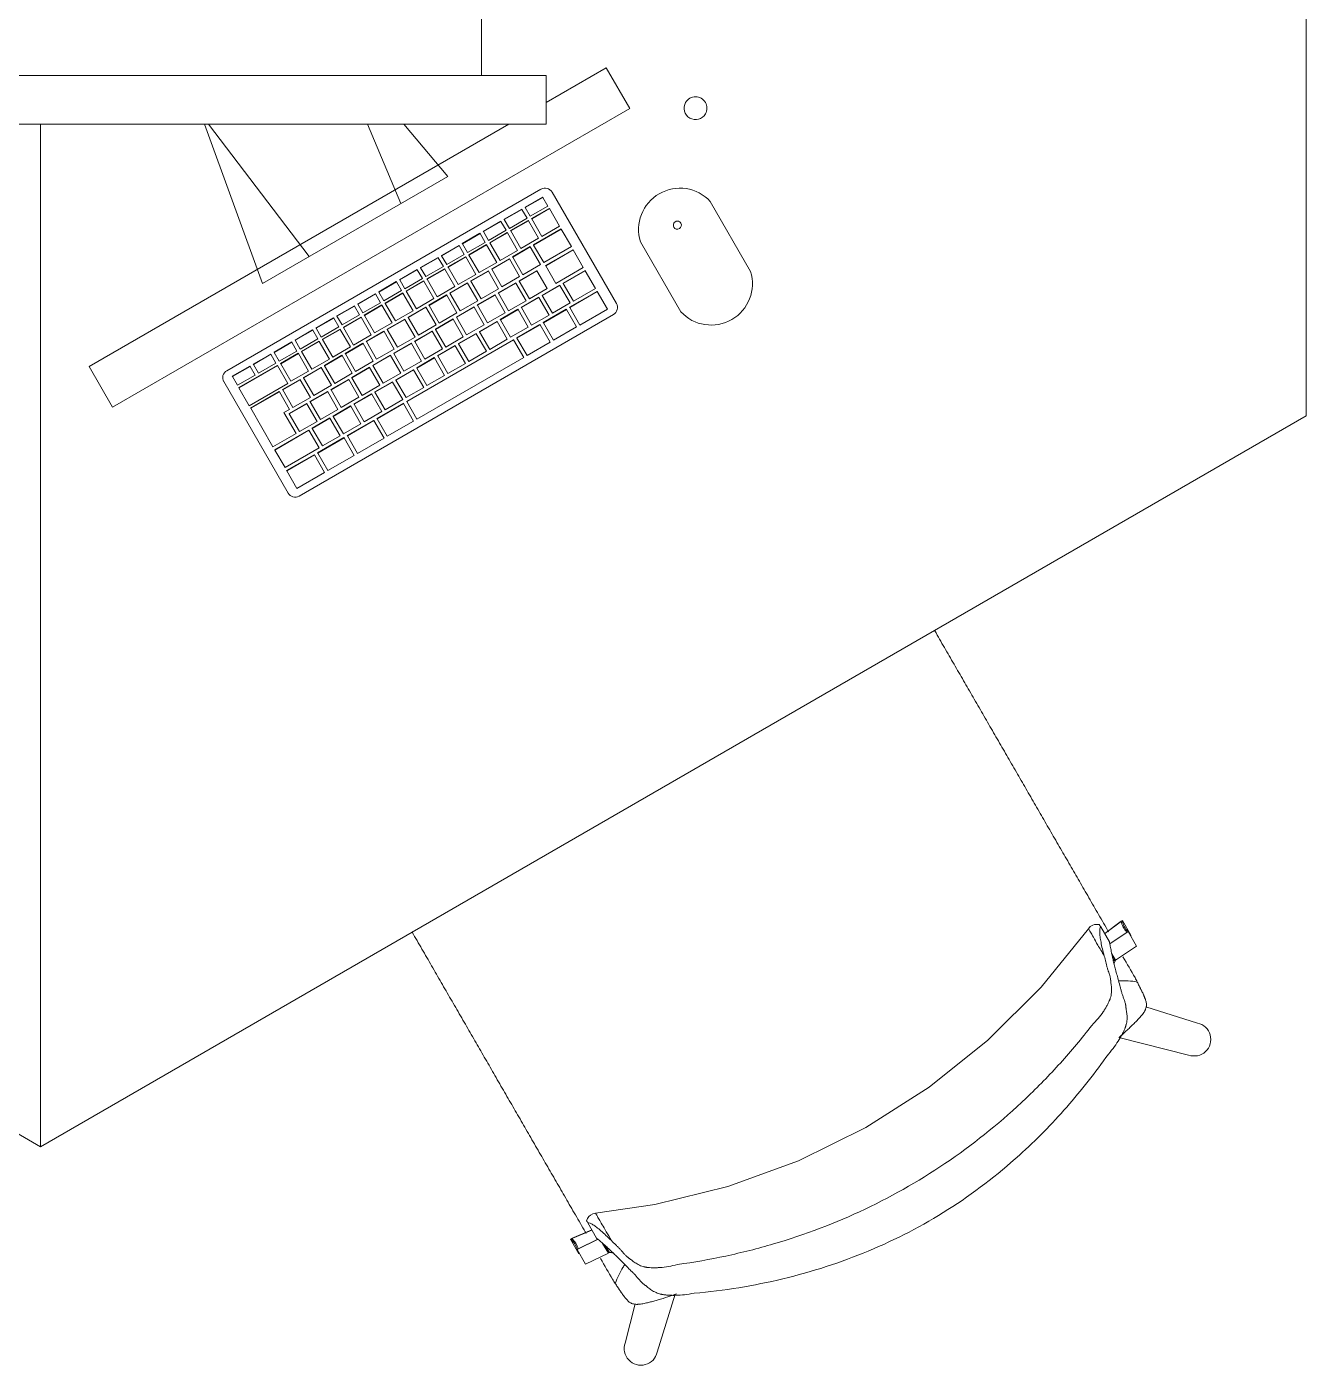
# Model space of a CAD drawing. Header units: millimetres. Extents: x 79795 to 317870, y -36033 to 97293.
# Drawn here: x 207977 to 208983, y 19772 to 20825 of the extents above; entities that cross this region are included whole.
import ezdxf

# ---------------------------------------------------------------- set-up
doc = ezdxf.new("R2010")
doc.units = ezdxf.units.MM
doc.header["$MEASUREMENT"] = 0
for name, color, linetype, lineweight in [('A-GENM', 8, 'CONTINUOUS', 9), ('E-ELEC-EQPM', 8, 'CONTINUOUS', 9), ('I-FURN', 8, 'CONTINUOUS', 9)]:
    doc.layers.add(name, color=color, linetype=linetype, lineweight=lineweight)

msp = doc.modelspace()

# ---------------------------------------------------------------- linework, layer by layer
at = {"layer": 'A-GENM'}
for p, q in [((208134, 20554.2), (208381.2, 20697)), ((208389.9, 20694.7), (208440.5, 20607.1)), ((208368.7, 20682.8), (208382.5, 20690.8)), ((208368.8, 20682.6), (208368.7, 20682.8)), ((208382.7, 20690.6), (208368.8, 20682.6)), ((208372.8, 20675.7), (208386.6, 20683.7)), ((208382.7, 20690.6), (208382.5, 20690.8)), ((208386.6, 20683.7), (208382.7, 20690.6)), ((208546.1, 20632.3), (208514.4, 20687.3)), ((208352.2, 20673.3), (208366.1, 20681.3)), ((208352.3, 20673.1), (208352.2, 20673.3)), ((208366.2, 20681.1), (208352.3, 20673.1)), ((208352.3, 20673.1), (208356.3, 20666.2)), ((208356.3, 20666.2), (208370.2, 20674.2)), ((208357.3, 20664.4), (208371.2, 20672.4)), ((208366.2, 20681.1), (208366.1, 20681.3)), ((208370.2, 20674.2), (208366.2, 20681.1)), ((208368.8, 20682.6), (208372.8, 20675.7)), ((208371.3, 20672.2), (208371.2, 20672.4)), ((208373.8, 20673.9), (208387.6, 20681.9)), ((208373.9, 20673.7), (208373.8, 20673.9)), ((208387.8, 20681.7), (208373.9, 20673.7)), ((208373.9, 20673.7), (208381.9, 20659.9)), ((208387.8, 20681.7), (208387.6, 20681.9)), ((208395.7, 20667.9), (208387.8, 20681.7)), ((208319.3, 20654.3), (208333.1, 20662.3)), ((208333.3, 20662.1), (208319.4, 20654.1)), ((208333.3, 20662.1), (208333.1, 20662.3)), ((208337.3, 20655.2), (208333.3, 20662.1)), ((208335.7, 20663.8), (208349.6, 20671.8)), ((208335.9, 20663.6), (208335.7, 20663.8)), ((208349.7, 20671.6), (208335.9, 20663.6)), ((208335.9, 20663.6), (208339.9, 20656.7)), ((208339.9, 20656.7), (208353.7, 20664.7)), ((208340.9, 20654.9), (208354.7, 20662.9)), ((208354.9, 20662.7), (208341, 20654.7)), ((208349.7, 20671.6), (208349.6, 20671.8)), ((208353.7, 20664.7), (208349.7, 20671.6)), ((208354.9, 20662.7), (208354.7, 20662.9)), ((208362.8, 20648.9), (208354.9, 20662.7)), ((208357.5, 20664.2), (208357.3, 20664.4)), ((208371.3, 20672.2), (208357.5, 20664.2)), ((208357.5, 20664.2), (208365.4, 20650.4)), ((208379.3, 20658.4), (208371.3, 20672.2)), ((208375.3, 20653.3), (208397, 20665.8)), ((208397.1, 20665.6), (208375.4, 20653.1)), ((208381.9, 20659.9), (208395.7, 20667.9)), ((208397.1, 20665.6), (208397, 20665.8)), ((208405.1, 20651.8), (208397.1, 20665.6)), ((208302.8, 20644.8), (208316.7, 20652.8)), ((208316.8, 20652.6), (208303, 20644.6)), ((208316.8, 20652.6), (208316.7, 20652.8)), ((208320.8, 20645.7), (208316.8, 20652.6)), ((208319.4, 20654.1), (208319.3, 20654.3)), ((208319.4, 20654.1), (208323.4, 20647.2)), ((208323.4, 20647.2), (208337.3, 20655.2)), ((208324.4, 20645.4), (208338.3, 20653.4)), ((208338.4, 20653.2), (208324.5, 20645.2)), ((208338.4, 20653.2), (208338.3, 20653.4)), ((208346.4, 20639.4), (208338.4, 20653.2)), ((208341, 20654.7), (208340.9, 20654.9)), ((208341, 20654.7), (208349, 20640.9)), ((208358.9, 20643.8), (208372.7, 20651.8)), ((208372.8, 20651.6), (208359, 20643.6)), ((208365.4, 20650.4), (208379.3, 20658.4)), ((208372.8, 20651.6), (208372.7, 20651.8)), ((208380.8, 20637.7), (208372.8, 20651.6)), ((208375.4, 20653.1), (208375.3, 20653.3)), ((208375.4, 20653.1), (208383.4, 20639.3)), ((208383.4, 20639.3), (208405.1, 20651.8)), ((208459.4, 20655.6), (208491.2, 20600.6)), ((208286.4, 20635.3), (208300.2, 20643.3)), ((208300.4, 20643.1), (208286.5, 20635.1)), ((208300.4, 20643.1), (208300.2, 20643.3)), ((208304.4, 20636.2), (208300.4, 20643.1)), ((208303, 20644.6), (208302.8, 20644.8)), ((208303, 20644.6), (208307, 20637.7)), ((208307, 20637.7), (208320.8, 20645.7)), ((208308, 20635.9), (208321.8, 20643.9)), ((208322, 20643.7), (208308.1, 20635.7)), ((208322, 20643.7), (208321.8, 20643.9)), ((208329.9, 20629.9), (208322, 20643.7)), ((208324.5, 20645.2), (208324.4, 20645.4)), ((208324.5, 20645.2), (208332.5, 20631.4)), ((208342.4, 20634.3), (208356.3, 20642.3)), ((208356.4, 20642.1), (208342.5, 20634.1)), ((208349, 20640.9), (208362.8, 20648.9)), ((208356.4, 20642.1), (208356.3, 20642.3)), ((208364.4, 20628.2), (208356.4, 20642.1)), ((208359, 20643.6), (208358.9, 20643.8)), ((208359, 20643.6), (208367, 20629.7)), ((208384.8, 20636.9), (208406.4, 20649.4)), ((208406.6, 20649.2), (208384.9, 20636.7)), ((208406.6, 20649.2), (208406.4, 20649.4)), ((208414.5, 20635.4), (208406.6, 20649.2)), ((208269.9, 20625.8), (208283.8, 20633.8)), ((208283.9, 20633.6), (208270.1, 20625.6)), ((208283.9, 20633.6), (208283.8, 20633.8)), ((208287.9, 20626.7), (208283.9, 20633.6)), ((208286.5, 20635.1), (208286.4, 20635.3)), ((208286.5, 20635.1), (208290.5, 20628.2)), ((208290.5, 20628.2), (208304.4, 20636.2)), ((208291.5, 20626.4), (208305.4, 20634.4)), ((208305.5, 20634.2), (208291.6, 20626.2)), ((208305.5, 20634.2), (208305.4, 20634.4)), ((208313.5, 20620.4), (208305.5, 20634.2)), ((208308.1, 20635.7), (208308, 20635.9)), ((208308.1, 20635.7), (208316.1, 20621.9)), ((208325.9, 20624.8), (208339.8, 20632.8)), ((208339.9, 20632.6), (208326.1, 20624.6)), ((208332.5, 20631.4), (208346.4, 20639.4)), ((208339.9, 20632.6), (208339.8, 20632.8)), ((208347.9, 20618.7), (208339.9, 20632.6)), ((208342.5, 20634.1), (208342.4, 20634.3)), ((208342.5, 20634.1), (208350.5, 20620.2)), ((208364, 20624.9), (208377.8, 20632.9)), ((208378, 20632.7), (208364.1, 20624.7)), ((208367, 20629.7), (208380.8, 20637.7)), ((208378, 20632.7), (208377.8, 20632.9)), ((208386, 20618.8), (208378, 20632.7)), ((208384.9, 20636.7), (208384.8, 20636.9)), ((208384.9, 20636.7), (208392.9, 20622.9)), ((208392.9, 20622.9), (208414.5, 20635.4)), ((208398.6, 20623), (208415.9, 20633)), ((208416, 20632.8), (208398.7, 20622.8)), ((208416, 20632.8), (208415.9, 20633)), ((208424, 20619), (208416, 20632.8)), ((208253.5, 20616.3), (208267.3, 20624.3)), ((208267.5, 20624.1), (208253.6, 20616.1)), ((208267.5, 20624.1), (208267.3, 20624.3)), ((208271.5, 20617.2), (208267.5, 20624.1)), ((208270.1, 20625.6), (208269.9, 20625.8)), ((208270.1, 20625.6), (208274.1, 20618.7)), ((208274.1, 20618.7), (208287.9, 20626.7)), ((208275, 20616.9), (208288.9, 20624.9)), ((208289, 20624.7), (208275.2, 20616.7)), ((208289, 20624.7), (208288.9, 20624.9)), ((208297, 20610.9), (208289, 20624.7)), ((208291.6, 20626.2), (208291.5, 20626.4)), ((208291.6, 20626.2), (208299.6, 20612.4)), ((208299.6, 20612.4), (208313.5, 20620.4)), ((208309.5, 20615.3), (208323.3, 20623.3)), ((208323.5, 20623.1), (208309.6, 20615.1)), ((208316.1, 20621.9), (208329.9, 20629.9)), ((208323.5, 20623.1), (208323.3, 20623.3)), ((208331.5, 20609.2), (208323.5, 20623.1)), ((208326.1, 20624.6), (208325.9, 20624.8)), ((208326.1, 20624.6), (208334.1, 20610.7)), ((208347.5, 20615.4), (208361.4, 20623.4)), ((208361.5, 20623.2), (208347.7, 20615.2)), ((208350.5, 20620.2), (208364.4, 20628.2)), ((208361.5, 20623.2), (208361.4, 20623.4)), ((208369.5, 20609.3), (208361.5, 20623.2)), ((208364.1, 20624.7), (208364, 20624.9)), ((208364.1, 20624.7), (208372.1, 20610.8)), ((208382.1, 20613.5), (208396, 20621.5)), ((208396.1, 20621.3), (208382.2, 20613.3)), ((208396.1, 20621.3), (208396, 20621.5)), ((208404.1, 20607.5), (208396.1, 20621.3)), ((208398.7, 20622.8), (208398.6, 20623)), ((208398.7, 20622.8), (208406.7, 20609)), ((208237, 20606.8), (208250.9, 20614.8)), ((208251, 20614.6), (208237.2, 20606.6)), ((208251, 20614.6), (208250.9, 20614.8)), ((208255, 20607.7), (208251, 20614.6)), ((208253.6, 20616.1), (208253.5, 20616.3)), ((208253.6, 20616.1), (208257.6, 20609.2)), ((208257.6, 20609.2), (208271.5, 20617.2)), ((208258.6, 20607.4), (208272.4, 20615.4)), ((208272.6, 20615.2), (208258.7, 20607.2)), ((208272.6, 20615.2), (208272.4, 20615.4)), ((208280.6, 20601.4), (208272.6, 20615.2)), ((208275.2, 20616.7), (208275, 20616.9)), ((208275.2, 20616.7), (208283.2, 20602.9)), ((208283.2, 20602.9), (208297, 20610.9)), ((208293, 20605.8), (208306.9, 20613.8)), ((208307, 20613.6), (208293.2, 20605.6)), ((208307, 20613.6), (208306.9, 20613.8)), ((208315, 20599.7), (208307, 20613.6)), ((208309.6, 20615.1), (208309.5, 20615.3)), ((208309.6, 20615.1), (208317.6, 20601.2)), ((208317.6, 20601.2), (208331.5, 20609.2)), ((208331.1, 20605.9), (208344.9, 20613.9)), ((208345.1, 20613.7), (208331.2, 20605.7)), ((208334.1, 20610.7), (208347.9, 20618.7)), ((208345.1, 20613.7), (208344.9, 20613.9)), ((208353.1, 20599.8), (208345.1, 20613.7)), ((208347.7, 20615.2), (208347.5, 20615.4)), ((208347.7, 20615.2), (208355.6, 20601.3)), ((208355.6, 20601.3), (208369.5, 20609.3)), ((208365.7, 20604), (208379.5, 20612)), ((208379.6, 20611.8), (208365.8, 20603.8)), ((208372.1, 20610.8), (208386, 20618.8)), ((208379.6, 20611.8), (208379.5, 20612)), ((208387.6, 20598), (208379.6, 20611.8)), ((208382.2, 20613.3), (208382.1, 20613.5)), ((208382.2, 20613.3), (208390.2, 20599.5)), ((208403.7, 20604.1), (208425.3, 20616.6)), ((208425.5, 20616.4), (208403.8, 20603.9)), ((208406.7, 20609), (208424, 20619)), ((208425.5, 20616.4), (208425.3, 20616.6)), ((208433.5, 20602.6), (208425.5, 20616.4)), ((208220.6, 20597.3), (208234.4, 20605.3)), ((208234.6, 20605.1), (208220.7, 20597.1)), ((208234.6, 20605.1), (208234.4, 20605.3)), ((208238.5, 20598.2), (208234.6, 20605.1)), ((208237.2, 20606.6), (208237, 20606.8)), ((208237.2, 20606.6), (208241.1, 20599.7)), ((208241.1, 20599.7), (208255, 20607.7)), ((208242.1, 20597.9), (208256, 20605.9)), ((208256.1, 20605.7), (208242.3, 20597.7)), ((208256.1, 20605.7), (208256, 20605.9)), ((208264.1, 20591.9), (208256.1, 20605.7)), ((208258.7, 20607.2), (208258.6, 20607.4)), ((208258.7, 20607.2), (208266.7, 20593.4)), ((208266.7, 20593.4), (208280.6, 20601.4)), ((208276.6, 20596.3), (208290.4, 20604.3)), ((208290.6, 20604.1), (208276.7, 20596.1)), ((208290.6, 20604.1), (208290.4, 20604.3)), ((208298.6, 20590.2), (208290.6, 20604.1)), ((208293.2, 20605.6), (208293, 20605.8)), ((208293.2, 20605.6), (208301.2, 20591.7)), ((208301.2, 20591.7), (208315, 20599.7)), ((208314.6, 20596.4), (208328.5, 20604.4)), ((208328.6, 20604.2), (208314.8, 20596.2)), ((208328.6, 20604.2), (208328.5, 20604.4)), ((208336.6, 20590.3), (208328.6, 20604.2)), ((208331.2, 20605.7), (208331.1, 20605.9)), ((208331.2, 20605.7), (208339.2, 20591.8)), ((208339.2, 20591.8), (208353.1, 20599.8)), ((208349.2, 20594.5), (208363.1, 20602.5)), ((208363.2, 20602.3), (208349.3, 20594.3)), ((208363.2, 20602.3), (208363.1, 20602.5)), ((208371.2, 20588.5), (208363.2, 20602.3)), ((208365.8, 20603.8), (208365.7, 20604)), ((208365.8, 20603.8), (208373.8, 20590)), ((208382.9, 20592.1), (208401.1, 20602.6)), ((208401.2, 20602.4), (208383.1, 20591.9)), ((208390.2, 20599.5), (208404.1, 20607.5)), ((208401.2, 20602.4), (208401.1, 20602.6)), ((208409.2, 20588.6), (208401.2, 20602.4)), ((208403.8, 20603.9), (208403.7, 20604.1)), ((208403.8, 20603.9), (208411.8, 20590.1)), ((208411.8, 20590.1), (208433.5, 20602.6)), ((208438.2, 20598.4), (208190.9, 20455.6)), ((208204.1, 20587.8), (208218, 20595.8)), ((208218.1, 20595.6), (208204.2, 20587.6)), ((208208.2, 20580.7), (208222.1, 20588.7)), ((208218.1, 20595.6), (208218, 20595.8)), ((208222.1, 20588.7), (208218.1, 20595.6)), ((208220.7, 20597.1), (208220.6, 20597.3)), ((208220.7, 20597.1), (208224.7, 20590.2)), ((208224.7, 20590.2), (208238.5, 20598.2)), ((208225.7, 20588.4), (208239.5, 20596.4)), ((208225.8, 20588.2), (208225.7, 20588.4)), ((208239.7, 20596.2), (208225.8, 20588.2)), ((208225.8, 20588.2), (208233.8, 20574.4)), ((208239.7, 20596.2), (208239.5, 20596.4)), ((208247.7, 20582.4), (208239.7, 20596.2)), ((208242.3, 20597.7), (208242.1, 20597.9)), ((208242.3, 20597.7), (208250.3, 20583.9)), ((208250.3, 20583.9), (208264.1, 20591.9)), ((208260.1, 20586.8), (208274, 20594.8)), ((208274.1, 20594.6), (208260.3, 20586.6)), ((208274.1, 20594.6), (208274, 20594.8)), ((208282.1, 20580.7), (208274.1, 20594.6)), ((208276.7, 20596.1), (208276.6, 20596.3)), ((208276.7, 20596.1), (208284.7, 20582.2)), ((208284.7, 20582.2), (208298.6, 20590.2)), ((208298.2, 20586.9), (208312, 20594.9)), ((208312.2, 20594.7), (208298.3, 20586.7)), ((208312.2, 20594.7), (208312, 20594.9)), ((208320.1, 20580.8), (208312.2, 20594.7)), ((208314.8, 20596.2), (208314.6, 20596.4)), ((208314.8, 20596.2), (208322.7, 20582.3)), ((208322.7, 20582.3), (208336.6, 20590.3)), ((208332.7, 20585), (208346.6, 20593)), ((208346.7, 20592.8), (208332.9, 20584.8)), ((208346.7, 20592.8), (208346.6, 20593)), ((208354.7, 20579), (208346.7, 20592.8)), ((208349.3, 20594.3), (208349.2, 20594.5)), ((208349.3, 20594.3), (208357.3, 20580.5)), ((208357.3, 20580.5), (208371.2, 20588.5)), ((208362.1, 20580.1), (208380.3, 20590.6)), ((208380.5, 20590.4), (208362.3, 20579.9)), ((208373.8, 20590), (208387.6, 20598)), ((208380.5, 20590.4), (208380.3, 20590.6)), ((208388.4, 20576.6), (208380.5, 20590.4)), ((208383.1, 20591.9), (208382.9, 20592.1)), ((208383.1, 20591.9), (208391, 20578.1)), ((208391, 20578.1), (208409.2, 20588.6)), ((208187.7, 20578.3), (208201.5, 20586.3)), ((208187.8, 20578.1), (208187.7, 20578.3)), ((208201.7, 20586.1), (208187.8, 20578.1)), ((208187.8, 20578.1), (208191.8, 20571.2)), ((208191.8, 20571.2), (208205.6, 20579.2)), ((208192.8, 20569.4), (208206.6, 20577.4)), ((208201.7, 20586.1), (208201.5, 20586.3)), ((208205.6, 20579.2), (208201.7, 20586.1)), ((208204.2, 20587.6), (208204.1, 20587.8)), ((208204.2, 20587.6), (208208.2, 20580.7)), ((208206.8, 20577.2), (208206.6, 20577.4)), ((208209.2, 20578.9), (208223.1, 20586.9)), ((208209.4, 20578.7), (208209.2, 20578.9)), ((208223.2, 20586.7), (208209.4, 20578.7)), ((208209.4, 20578.7), (208217.3, 20564.9)), ((208223.2, 20586.7), (208223.1, 20586.9)), ((208231.2, 20572.9), (208223.2, 20586.7)), ((208233.8, 20574.4), (208247.7, 20582.4)), ((208243.7, 20577.3), (208257.5, 20585.3)), ((208257.7, 20585.1), (208243.8, 20577.1)), ((208257.7, 20585.1), (208257.5, 20585.3)), ((208265.6, 20571.2), (208257.7, 20585.1)), ((208260.3, 20586.6), (208260.1, 20586.8)), ((208260.3, 20586.6), (208268.2, 20572.7)), ((208268.2, 20572.7), (208282.1, 20580.7)), ((208275.5, 20530.1), (208359.5, 20578.6)), ((208359.7, 20578.4), (208275.7, 20529.9)), ((208281.7, 20577.4), (208295.6, 20585.4)), ((208295.7, 20585.2), (208281.9, 20577.2)), ((208295.7, 20585.2), (208295.6, 20585.4)), ((208303.7, 20571.3), (208295.7, 20585.2)), ((208298.3, 20586.7), (208298.2, 20586.9)), ((208298.3, 20586.7), (208306.3, 20572.8)), ((208306.3, 20572.8), (208320.1, 20580.8)), ((208316.3, 20575.5), (208330.1, 20583.5)), ((208330.3, 20583.3), (208316.4, 20575.3)), ((208330.3, 20583.3), (208330.1, 20583.5)), ((208338.3, 20569.5), (208330.3, 20583.3)), ((208332.9, 20584.8), (208332.7, 20585)), ((208332.9, 20584.8), (208340.9, 20571)), ((208340.9, 20571), (208354.7, 20579)), ((208359.7, 20578.4), (208359.5, 20578.6)), ((208367.6, 20564.6), (208359.7, 20578.4)), ((208362.3, 20579.9), (208362.1, 20580.1)), ((208362.3, 20579.9), (208370.2, 20566.1)), ((208154.7, 20559.3), (208168.6, 20567.3)), ((208168.7, 20567.1), (208154.9, 20559.1)), ((208168.7, 20567.1), (208168.6, 20567.3)), ((208172.7, 20560.2), (208168.7, 20567.1)), ((208171.2, 20568.8), (208185.1, 20576.8)), ((208171.3, 20568.6), (208171.2, 20568.8)), ((208185.2, 20576.6), (208171.3, 20568.6)), ((208171.3, 20568.6), (208175.3, 20561.7)), ((208175.3, 20561.7), (208189.2, 20569.7)), ((208176.3, 20559.9), (208190.2, 20567.9)), ((208190.3, 20567.7), (208176.5, 20559.7)), ((208185.2, 20576.6), (208185.1, 20576.8)), ((208189.2, 20569.7), (208185.2, 20576.6)), ((208190.3, 20567.7), (208190.2, 20567.9)), ((208198.3, 20553.9), (208190.3, 20567.7)), ((208192.9, 20569.2), (208192.8, 20569.4)), ((208206.8, 20577.2), (208192.9, 20569.2)), ((208192.9, 20569.2), (208200.9, 20555.4)), ((208214.8, 20563.4), (208206.8, 20577.2)), ((208217.3, 20564.9), (208231.2, 20572.9)), ((208227.2, 20567.8), (208241.1, 20575.8)), ((208227.4, 20567.6), (208227.2, 20567.8)), ((208241.2, 20575.6), (208227.4, 20567.6)), ((208227.4, 20567.6), (208235.3, 20553.7)), ((208241.2, 20575.6), (208241.1, 20575.8)), ((208249.2, 20561.7), (208241.2, 20575.6)), ((208243.8, 20577.1), (208243.7, 20577.3)), ((208243.8, 20577.1), (208251.8, 20563.2)), ((208251.8, 20563.2), (208265.6, 20571.2)), ((208265.3, 20567.9), (208279.1, 20575.9)), ((208265.4, 20567.7), (208265.3, 20567.9)), ((208279.3, 20575.7), (208265.4, 20567.7)), ((208265.4, 20567.7), (208273.4, 20553.8)), ((208279.3, 20575.7), (208279.1, 20575.9)), ((208287.2, 20561.8), (208279.3, 20575.7)), ((208281.9, 20577.2), (208281.7, 20577.4)), ((208281.9, 20577.2), (208289.8, 20563.3)), ((208289.8, 20563.3), (208303.7, 20571.3)), ((208299.8, 20566), (208313.7, 20574)), ((208313.8, 20573.8), (208300, 20565.8)), ((208313.8, 20573.8), (208313.7, 20574)), ((208321.8, 20560), (208313.8, 20573.8)), ((208316.4, 20575.3), (208316.3, 20575.5)), ((208316.4, 20575.3), (208324.4, 20561.5)), ((208324.4, 20561.5), (208338.3, 20569.5)), ((208370.2, 20566.1), (208388.4, 20576.6)), ((208138.3, 20549.8), (208152.1, 20557.8)), ((208152.3, 20557.6), (208138.4, 20549.6)), ((208143.4, 20540.9), (208173.7, 20558.4)), ((208173.9, 20558.2), (208143.5, 20540.7)), ((208152.3, 20557.6), (208152.1, 20557.8)), ((208156.3, 20550.7), (208152.3, 20557.6)), ((208154.9, 20559.1), (208154.7, 20559.3)), ((208154.9, 20559.1), (208158.9, 20552.2)), ((208158.9, 20552.2), (208172.7, 20560.2)), ((208173.9, 20558.2), (208173.7, 20558.4)), ((208182, 20544.1), (208173.9, 20558.2)), ((208176.5, 20559.7), (208176.3, 20559.9)), ((208176.5, 20559.7), (208184.4, 20545.9)), ((208194.3, 20548.8), (208208.2, 20556.8)), ((208208.3, 20556.6), (208194.4, 20548.6)), ((208200.9, 20555.4), (208214.8, 20563.4)), ((208208.3, 20556.6), (208208.2, 20556.8)), ((208216.3, 20542.7), (208208.3, 20556.6)), ((208210.8, 20558.3), (208224.6, 20566.3)), ((208210.9, 20558.1), (208210.8, 20558.3)), ((208224.8, 20566.1), (208210.9, 20558.1)), ((208210.9, 20558.1), (208218.9, 20544.2)), ((208224.8, 20566.1), (208224.6, 20566.3)), ((208232.7, 20552.2), (208224.8, 20566.1)), ((208232.3, 20548.9), (208246.2, 20556.9)), ((208246.3, 20556.7), (208232.5, 20548.7)), ((208235.3, 20553.7), (208249.2, 20561.7)), ((208246.3, 20556.7), (208246.2, 20556.9)), ((208254.3, 20542.8), (208246.3, 20556.7)), ((208248.8, 20558.4), (208262.7, 20566.4)), ((208248.9, 20558.2), (208248.8, 20558.4)), ((208262.8, 20566.2), (208248.9, 20558.2)), ((208248.9, 20558.2), (208256.9, 20544.3)), ((208262.8, 20566.2), (208262.7, 20566.4)), ((208270.8, 20552.3), (208262.8, 20566.2)), ((208273.4, 20553.8), (208287.2, 20561.8)), ((208283.4, 20556.5), (208297.2, 20564.5)), ((208283.5, 20556.3), (208283.4, 20556.5)), ((208297.4, 20564.3), (208283.5, 20556.3)), ((208283.6, 20516.1), (208367.6, 20564.6)), ((208297.4, 20564.3), (208297.2, 20564.5)), ((208305.4, 20550.5), (208297.4, 20564.3)), ((208300, 20565.8), (208299.8, 20566)), ((208300, 20565.8), (208308, 20552)), ((208308, 20552), (208321.8, 20560)), ((208138.4, 20549.6), (208138.3, 20549.8)), ((208138.4, 20549.6), (208142.4, 20542.7)), ((208142.4, 20542.7), (208156.3, 20550.7)), ((208177.9, 20539.3), (208191.7, 20547.3)), ((208191.8, 20547.1), (208178, 20539.1)), ((208184.4, 20545.9), (208198.3, 20553.9)), ((208191.8, 20547.1), (208191.7, 20547.3)), ((208199.8, 20533.2), (208191.8, 20547.1)), ((208194.4, 20548.6), (208194.3, 20548.8)), ((208194.4, 20548.6), (208202.4, 20534.7)), ((208215.9, 20539.4), (208229.8, 20547.4)), ((208229.9, 20547.2), (208216, 20539.2)), ((208218.9, 20544.2), (208232.7, 20552.2)), ((208229.9, 20547.2), (208229.8, 20547.4)), ((208237.9, 20533.3), (208229.9, 20547.2)), ((208232.5, 20548.7), (208232.3, 20548.9)), ((208232.5, 20548.7), (208240.5, 20534.8)), ((208256.9, 20544.3), (208270.8, 20552.3)), ((208266.9, 20547), (208280.8, 20555)), ((208267.1, 20546.8), (208266.9, 20547)), ((208280.9, 20554.8), (208267.1, 20546.8)), ((208267.1, 20546.8), (208275, 20533)), ((208280.9, 20554.8), (208280.8, 20555)), ((208288.9, 20541), (208280.9, 20554.8)), ((208283.5, 20556.3), (208291.5, 20542.5)), ((208291.5, 20542.5), (208305.4, 20550.5)), ((208182.2, 20457.9), (208131.6, 20545.6)), ((208143.5, 20540.7), (208143.4, 20540.9)), ((208143.5, 20540.7), (208151.7, 20526.6)), ((208151.7, 20526.6), (208182, 20544.1)), ((208152.7, 20524.8), (208175.3, 20537.8)), ((208175.4, 20537.6), (208152.9, 20524.6)), ((208175.4, 20537.6), (208175.3, 20537.8)), ((208183.4, 20523.7), (208175.4, 20537.6)), ((208178, 20539.1), (208177.9, 20539.3)), ((208178, 20539.1), (208186, 20525.2)), ((208199.4, 20529.9), (208213.3, 20537.9)), ((208213.4, 20537.7), (208199.6, 20529.7)), ((208202.4, 20534.7), (208216.3, 20542.7)), ((208213.4, 20537.7), (208213.3, 20537.9)), ((208221.4, 20523.8), (208213.4, 20537.7)), ((208216, 20539.2), (208215.9, 20539.4)), ((208216, 20539.2), (208224, 20525.3)), ((208234, 20528), (208247.9, 20536)), ((208248, 20535.8), (208234.2, 20527.8)), ((208240.5, 20534.8), (208254.3, 20542.8)), ((208248, 20535.8), (208247.9, 20536)), ((208256, 20522), (208248, 20535.8)), ((208250.5, 20537.5), (208264.3, 20545.5)), ((208250.6, 20537.3), (208250.5, 20537.5)), ((208264.5, 20545.3), (208250.6, 20537.3)), ((208250.6, 20537.3), (208258.6, 20523.5)), ((208264.5, 20545.3), (208264.3, 20545.5)), ((208272.4, 20531.5), (208264.5, 20545.3)), ((208275, 20533), (208288.9, 20541)), ((208152.9, 20524.6), (208152.7, 20524.8)), ((208183, 20520.4), (208196.8, 20528.4)), ((208197, 20528.2), (208183.1, 20520.2)), ((208186, 20525.2), (208199.8, 20533.2)), ((208197, 20528.2), (208196.8, 20528.4)), ((208205, 20514.3), (208197, 20528.2)), ((208199.6, 20529.7), (208199.4, 20529.9)), ((208199.6, 20529.7), (208207.6, 20515.8)), ((208217.6, 20518.5), (208231.4, 20526.5)), ((208231.6, 20526.3), (208217.7, 20518.3)), ((208224, 20525.3), (208237.9, 20533.3)), ((208231.6, 20526.3), (208231.4, 20526.5)), ((208239.5, 20512.5), (208231.6, 20526.3)), ((208234.2, 20527.8), (208234, 20528)), ((208234.2, 20527.8), (208242.1, 20514)), ((208252.1, 20516.6), (208272.9, 20528.6)), ((208273.1, 20528.4), (208252.3, 20516.4)), ((208258.6, 20523.5), (208272.4, 20531.5)), ((208273.1, 20528.4), (208272.9, 20528.6)), ((208281, 20514.6), (208273.1, 20528.4)), ((208275.7, 20529.9), (208275.5, 20530.1)), ((208275.7, 20529.9), (208283.6, 20516.1)), ((208152.9, 20524.6), (208170.3, 20494.3)), ((208179, 20521.2), (208183.4, 20523.7)), ((208188.5, 20504.8), (208179, 20521.2)), ((208183.1, 20520.2), (208183, 20520.4)), ((208183.1, 20520.2), (208191.1, 20506.3)), ((208191.1, 20506.3), (208205, 20514.3)), ((208201.1, 20509), (208215, 20517)), ((208215.1, 20516.8), (208201.2, 20508.8)), ((208207.6, 20515.8), (208221.4, 20523.8)), ((208215.1, 20516.8), (208215, 20517)), ((208223.1, 20503), (208215.1, 20516.8)), ((208217.7, 20518.3), (208217.6, 20518.5)), ((208217.7, 20518.3), (208225.7, 20504.5)), ((208228.8, 20503.1), (208249.5, 20515.1)), ((208249.7, 20514.9), (208228.9, 20502.9)), ((208242.1, 20514), (208256, 20522)), ((208249.7, 20514.9), (208249.5, 20515.1)), ((208257.7, 20501.1), (208249.7, 20514.9)), ((208252.3, 20516.4), (208252.1, 20516.6)), ((208252.3, 20516.4), (208260.3, 20502.6)), ((208260.3, 20502.6), (208281, 20514.6)), ((208170.3, 20494.3), (208188.5, 20504.8)), ((208171.7, 20492), (208198.5, 20507.5)), ((208198.6, 20507.3), (208171.8, 20491.8)), ((208198.6, 20507.3), (208198.5, 20507.5)), ((208206.6, 20493.5), (208198.6, 20507.3)), ((208201.2, 20508.8), (208201.1, 20509)), ((208201.2, 20508.8), (208209.2, 20495)), ((208225.7, 20504.5), (208239.5, 20512.5)), ((208179.8, 20478), (208206.6, 20493.5)), ((208205.4, 20489.6), (208226.2, 20501.6)), ((208226.3, 20501.4), (208205.5, 20489.4)), ((208209.2, 20495), (208223.1, 20503)), ((208226.3, 20501.4), (208226.2, 20501.6)), ((208234.3, 20487.6), (208226.3, 20501.4)), ((208228.9, 20502.9), (208228.8, 20503.1)), ((208228.9, 20502.9), (208236.9, 20489.1)), ((208236.9, 20489.1), (208257.7, 20501.1)), ((208171.8, 20491.8), (208171.7, 20492)), ((208171.8, 20491.8), (208179.8, 20478)), ((208181.1, 20475.6), (208202.8, 20488.1)), ((208202.9, 20487.9), (208181.3, 20475.4)), ((208202.9, 20487.9), (208202.8, 20488.1)), ((208210.9, 20474.1), (208202.9, 20487.9)), ((208205.5, 20489.4), (208205.4, 20489.6)), ((208205.5, 20489.4), (208213.5, 20475.6)), ((208213.5, 20475.6), (208234.3, 20487.6)), ((208181.3, 20475.4), (208181.1, 20475.6)), ((208181.3, 20475.4), (208189.2, 20461.6)), ((208189.2, 20461.6), (208210.9, 20474.1))]:
    msp.add_line(p, q, dxfattribs=at)
for centre, radius, start, end in [((208384.4, 20691.5), 6.35, 30, 120), ((208490.5, 20665.3), 32.5, 42.6804, 197.3196), ((208488.5, 20668.7), 3.16, 30, 210), ((208488.5, 20668.7), 3.16, 210, 30), ((208515.1, 20622.6), 32.5, 222.6804, 17.3196), ((208435, 20603.9), 6.35, 300, 30), ((208137.1, 20548.7), 6.35, 120, 210), ((208187.7, 20461.1), 6.35, 210, 300)]:
    msp.add_arc(centre, radius, start, end, dxfattribs=at)
at = {"layer": 'E-ELEC-EQPM'}
for p, q in [((208334.5, 20786.4), (208334.5, 20878.3)), ((208334.5, 20786.4), (208334.5, 20878.3)), ((208385.3, 20786.4), (207585.3, 20786.4)), ((208385.3, 20786.4), (208334.5, 20786.4)), ((208385.3, 20748.3), (208385.3, 20786.4)), ((208385.3, 20748.3), (208385.3, 20786.4)), ((207585.3, 20748.3), (208385.3, 20748.3)), ((207585.3, 20748.3), (208385.3, 20748.3))]:
    msp.add_line(p, q, dxfattribs=at)
at = {"layer": 'I-FURN'}
for p, q in [((208983.3, 20518.6), (208983.2, 21668.6)), ((208385.3, 20765.2), (208432.5, 20792.5)), ((208432.5, 20792.5), (208451.1, 20760.4)), ((208451.1, 20760.4), (208044.1, 20525.5)), ((207987.4, 19943.6), (207987.4, 20748.3)), ((207987.4, 20748.3), (207987.4, 19943.6)), ((208025.6, 20557.6), (208355.9, 20748.3)), ((208116.4, 20748.3), (208162, 20622.9)), ((208198.9, 20644.1), (208119.6, 20748.3)), ((208270.9, 20685.7), (208244.7, 20748.3)), ((208307.8, 20707), (208273.2, 20748.3)), ((208162, 20622.9), (208307.8, 20707)), ((208025.6, 20557.6), (208044.1, 20525.5)), ((206991.4, 20518.6), (207987.4, 19943.6)), ((207987.4, 19943.6), (208983.3, 20518.6)), ((208811.9, 20115.2), (208774.8, 20069.3)), ((208813.4, 20116.8), (208811.9, 20115.2)), ((208815.4, 20117.9), (208813.4, 20116.8)), ((208816.8, 20118.4), (208815.4, 20117.9)), ((208818.7, 20118.6), (208816.8, 20118.4)), ((208820.6, 20118.4), (208818.7, 20118.6)), ((208821.6, 20116.7), (208828.4, 20104.8)), ((208838.6, 20121.6), (208824.7, 20111.3)), ((208837.8, 20121.1), (208824.7, 20111.3)), ((208845.2, 20110.1), (208838.6, 20121.6)), ((208828.7, 20103.3), (208843.1, 20113)), ((208843.1, 20113), (208849.8, 20101.5)), ((208833.2, 20090.4), (208830.3, 20095.5)), ((208849.8, 20101.5), (208833.2, 20090.4)), ((208832.4, 20089.9), (208830.9, 20092.5)), ((208774.8, 20069.3), (208732.9, 20027.5)), ((208897.8, 20040.9), (208857, 20053.7)), ((208732.9, 20027.5), (208686.7, 19990.6)), ((208835.8, 20029.6), (208890.7, 20015.8)), ((208686.7, 19990.6), (208636.9, 19958.8)), ((208636.9, 19958.8), (208583.8, 19932.6)), ((208583.8, 19932.6), (208528.3, 19912.3)), ((208528.3, 19912.3), (208470.9, 19898.2)), ((208470.9, 19898.2), (208424.1, 19891.4)), ((208417, 19885.4), (208417.8, 19887.2)), ((208417.8, 19887.2), (208418.9, 19888.7)), ((208418, 19883.7), (208424.9, 19871.8)), ((208418.9, 19888.7), (208420.1, 19889.7)), ((208420.1, 19889.7), (208422, 19890.8)), ((208422, 19890.8), (208424.1, 19891.4)), ((208421.2, 19878.1), (208404.4, 19871)), ((208421.2, 19878.3), (208405.2, 19871.5)), ((208404.4, 19871), (208411.1, 19859.4)), ((208409.6, 19862.7), (208426.1, 19870.8)), ((208416.2, 19851.2), (208409.6, 19862.7)), ((208410.4, 19863.2), (208426, 19870.9)), ((208429.7, 19867.6), (208434.2, 19859.9)), ((208432, 19865.5), (208435, 19860.4)), ((208434.2, 19859.9), (208416.2, 19851.2)), ((208455.2, 19820), (208447.4, 19789.2)), ((208472.6, 19782.1), (208486.9, 19827.6))]:
    msp.add_line(p, q, dxfattribs=at)
for centre, radius, start, end in [((208502.8, 20760.8), 9, 330, 150), ((208502.8, 20760.8), 9, 150, 330), ((208895.1, 20028.1), 13.1, 250.4176, 78.0338), ((208459.8, 19784.8), 13.1, 160.3941, 348.0104)]:
    msp.add_arc(centre, radius, start, end, dxfattribs=at)
for centre, start_param, end_param in [((208854.7, 20124.7), 5.960696, 6.540192), ((208855.5, 20125.2), 5.960696, 6.540192), ((208862.2, 20113.7), 5.960696, 6.044337), ((208392.9, 19858), 2.884586, 3.464082), ((208393.7, 19858.5), 2.884586, 3.464082)]:
    msp.add_ellipse(centre, major_axis=(-15.1, -8.7), ratio=0.978487, start_param=start_param, end_param=end_param, dxfattribs=at)
for points, knots in [([(208690.8, 20350), (208690.9, 20349.9), (208692.2, 20347.5), (208694.8, 20343), (208698.6, 20336.4), (208702.4, 20329.8), (208707.5, 20321.1), (208713.7, 20310.3), (208719.9, 20299.5), (208725, 20290.8), (208728.8, 20284.2), (208732.6, 20277.6), (208737.6, 20268.8), (208743.9, 20258), (208751.4, 20245), (208759, 20231.9), (208766.5, 20218.8), (208774, 20205.9), (208780.2, 20195.1), (208785.2, 20186.4), (208789, 20179.8), (208792.8, 20173.3), (208797.8, 20164.7), (208803.9, 20154.1), (208810.1, 20143.4), (208815.1, 20134.6), (208819, 20127.9), (208822.9, 20121.2), (208825.8, 20116.1), (208827.4, 20113.3), (208827.8, 20112.7)], [-0.7515277, -0.7515277, -0.7515277, -0.7515277, -0.75, -0.7321429, -0.7142857, -0.6964286, -0.6785714, -0.6428571, -0.6071429, -0.5892857, -0.5714286, -0.5535714, -0.5357143, -0.5, -0.4642857, -0.4285714, -0.3928571, -0.3571429, -0.3214286, -0.3035714, -0.2857143, -0.2678571, -0.25, -0.2142857, -0.1785714, -0.1607143, -0.1428571, -0.125, -0.1071429, -0.1022726, -0.1022726, -0.1022726, -0.1022726]), ([(208811.9, 20115.2), (208811.9, 20115.2), (208812, 20115.1), (208812.2, 20114.7), (208812.7, 20113.9), (208813.7, 20112.2), (208815.6, 20108.8), (208819.2, 20102.5), (208822.5, 20096.9), (208824.4, 20093.6)], [0.3374293, 0.3374293, 0.3374293, 0.3374293, 0.3888889, 0.4444444, 0.5138889, 0.5833333, 0.7222222, 0.8611111, 1, 1, 1, 1]), ([(208416.7, 19875.4), (208416.5, 19875.8), (208413.7, 19880.6), (208408.3, 19890), (208400.6, 19903.3), (208393.1, 19916.3), (208386.8, 19927.2), (208381.8, 19935.9), (208377.9, 19942.5), (208374.1, 19949.2), (208369.1, 19957.9), (208362.8, 19968.7), (208356.6, 19979.5), (208351.6, 19988.1), (208347.8, 19994.7), (208344, 20001.3), (208339.1, 20009.9), (208332.9, 20020.6), (208326.7, 20031.3), (208321.7, 20040), (208317.9, 20046.6), (208314.1, 20053.2), (208309, 20061.9), (208302.7, 20072.8), (208295.2, 20085.9), (208287.5, 20099.2), (208282.3, 20108.1), (208279.8, 20112.6), (208279.7, 20112.7)], [-0.896036, -0.896036, -0.896036, -0.896036, -0.8928571, -0.8571429, -0.8214286, -0.7857143, -0.75, -0.7321429, -0.7142857, -0.6964286, -0.6785714, -0.6428571, -0.6071429, -0.5892857, -0.5714286, -0.5535714, -0.5357143, -0.5, -0.4642857, -0.4464286, -0.4285714, -0.4107143, -0.3928571, -0.3571429, -0.3214286, -0.2857143, -0.25, -0.2489174, -0.2489174, -0.2489174, -0.2489174]), ([(208814.6, 20039.1), (208816.4, 20040.9), (208819.7, 20044.6), (208823, 20048.9), (208825.2, 20052.3), (208826.6, 20054.7), (208827.6, 20056.7), (208828.2, 20058.1), (208828.6, 20058.9), (208828.8, 20059.4), (208829, 20060), (208829.2, 20060.8), (208829.6, 20062), (208830, 20063.8), (208830.1, 20065.9), (208830.1, 20067.9), (208830, 20069.8), (208829.8, 20071.5), (208829.6, 20072.9), (208829.5, 20073.9), (208829.5, 20074.4), (208829.4, 20074.8), (208829.4, 20075.2), (208829.3, 20075.7), (208829.2, 20076.5), (208829, 20077.5), (208828.7, 20078.7), (208828.2, 20080.2), (208827.7, 20081.5), (208827.2, 20082.9), (208826.9, 20084.1), (208826.5, 20085.3), (208826.1, 20086.9), (208825.4, 20089.7), (208824.8, 20092.1), (208824.4, 20093.6)], [0, 0, 0, 0, 0.0625, 0.125, 0.15625, 0.1875, 0.21875, 0.234375, 0.242188, 0.25, 0.257812, 0.265625, 0.28125, 0.3125, 0.34375, 0.375, 0.40625, 0.4375, 0.46875, 0.484375, 0.492188, 0.5, 0.507812, 0.515625, 0.53125, 0.5625, 0.59375, 0.625, 0.6875, 0.71875, 0.75, 0.78125, 0.8125, 0.875, 1, 1, 1, 1]), ([(208829.9, 20097.4), (208830.2, 20095.5), (208830.9, 20092.1), (208832.2, 20087.1), (208833.3, 20083), (208834.4, 20078.7), (208835.6, 20074.2), (208836.7, 20070.2), (208837.6, 20066.9), (208838.2, 20064.7), (208838.7, 20063), (208839.3, 20061.4), (208839.9, 20059.8), (208840.5, 20058.1), (208840.8, 20056.8), (208841.1, 20055.6), (208841.3, 20054.7), (208841.3, 20054.2), (208841.4, 20053.8), (208841.4, 20053.4), (208841.5, 20052.8), (208841.6, 20051.9), (208841.9, 20050.4), (208842.1, 20048.7), (208842.3, 20046.8), (208842.4, 20044.9), (208842.2, 20042.8), (208841.9, 20041), (208841.6, 20039.7), (208841.4, 20038.9), (208841.2, 20038.3), (208841, 20037.7), (208840.7, 20036.9), (208840.1, 20035.5), (208839.2, 20033.4), (208837.8, 20030.8), (208835.7, 20027.2), (208832.5, 20022.5), (208829.4, 20018.5), (208827.6, 20016.5)], [0, 0, 0, 0, 0.142857, 0.214286, 0.285714, 0.357143, 0.428571, 0.5, 0.535714, 0.571429, 0.589286, 0.607143, 0.642857, 0.660714, 0.678571, 0.696429, 0.705357, 0.709821, 0.714286, 0.71875, 0.723214, 0.732143, 0.75, 0.767857, 0.785714, 0.803571, 0.821429, 0.839286, 0.848214, 0.852679, 0.857143, 0.861607, 0.866071, 0.875, 0.892857, 0.910714, 0.928571, 0.964286, 1, 1, 1, 1]), ([(208832.1, 20087.8), (208832.3, 20088.3), (208832.7, 20089.2), (208833, 20090), (208833.2, 20090.4)], [-0.5281276, -0.5281276, -0.5281276, -0.5281276, -0.3333333, -0.1258677, -0.1258677, -0.1258677, -0.1258677]), ([(208850.3, 20073.2), (208847.9, 20073.7), (208843.2, 20074.2), (208838.2, 20074.3), (208835.6, 20074.2), (208835.2, 20074.1)], [0, 0, 0, 0, 0.02777778, 0.05555556, 0.06066679, 0.06066679, 0.06066679, 0.06066679]), ([(208850.3, 20073.2), (208850.8, 20072.3), (208851.6, 20070.8), (208852.4, 20069), (208852.9, 20068.1), (208853.3, 20067.3), (208853.6, 20066.6), (208854.1, 20065.7), (208854.6, 20064.6), (208855.1, 20063.5), (208855.5, 20062.6), (208855.7, 20062.2), (208855.9, 20061.8), (208856, 20061.4), (208856.2, 20061), (208856.5, 20060.1), (208857, 20059), (208857.3, 20057.7), (208857.6, 20056.4), (208857.6, 20055), (208857.4, 20053.5), (208857.1, 20052.3), (208856.6, 20051.3), (208856.3, 20050.5), (208855.9, 20049.9), (208855.3, 20048.9), (208854.4, 20047.8), (208853.3, 20046.4), (208852, 20045), (208850.8, 20043.6), (208849.7, 20042.4), (208848.5, 20041.3), (208847.3, 20040.1), (208845.9, 20038.8), (208844.1, 20037), (208840.8, 20033.9), (208837.9, 20031.3), (208836.2, 20029.7)], [0, 0, 0, 0, 0.0625, 0.09375, 0.109375, 0.125, 0.140625, 0.15625, 0.1875, 0.21875, 0.234375, 0.242188, 0.25, 0.257812, 0.265625, 0.28125, 0.3125, 0.34375, 0.375, 0.40625, 0.4375, 0.46875, 0.484375, 0.5, 0.515625, 0.53125, 0.5625, 0.59375, 0.625, 0.65625, 0.6875, 0.71875, 0.75, 0.78125, 0.8125, 0.875, 1, 1, 1, 1]), ([(208488.7, 19851), (208501.5, 19852.7), (208526.8, 19857.2), (208576.8, 19869.8), (208637.1, 19892.7), (208704.2, 19931.4), (208754.2, 19972.2), (208790.2, 20009.2), (208806.7, 20028.9), (208814.6, 20039.1)], [-1, -1, -1, -1, -0.9, -0.8, -0.6, -0.4, -0.2, -0.1, 0, 0, 0, 0]), ([(208827.6, 20016.5), (208817.4, 20002), (208795.6, 19974.2), (208754.2, 19932), (208702.5, 19892.4), (208639.5, 19859.7), (208583.2, 19841.6), (208536.9, 19832.3), (208513.5, 19829.4), (208501.8, 19828.4)], [-1, -1, -1, -1, -0.863636, -0.727273, -0.545455, -0.363636, -0.181818, -0.090909, 0, 0, 0, 0]), ([(208436.6, 19869.8), (208435.1, 19872.4), (208432.4, 19877), (208429.2, 19882.5), (208426.8, 19886.7), (208425.5, 19888.9), (208424.8, 19890.2), (208424.4, 19890.8), (208424.2, 19891.2), (208424.1, 19891.4), (208424.1, 19891.4)], [0, 0, 0, 0, 0.1111111, 0.2222222, 0.3333333, 0.4444444, 0.5, 0.5555556, 0.6111111, 0.6625707, 0.6625707, 0.6625707, 0.6625707]), ([(208501.8, 19828.4), (208499.1, 19827.9), (208494.1, 19827.1), (208488.4, 19826.7), (208484.3, 19826.7), (208481.4, 19826.8), (208479.1, 19827), (208477.5, 19827.3), (208476.7, 19827.4), (208476.1, 19827.5), (208475.5, 19827.6), (208474.7, 19827.8), (208473.4, 19828.2), (208471.7, 19828.9), (208469.8, 19829.8), (208468.2, 19830.8), (208466.7, 19831.9), (208465.3, 19833), (208464.1, 19833.9), (208463.4, 19834.5), (208462.9, 19834.8), (208462.6, 19835.1), (208462.3, 19835.3), (208461.9, 19835.7), (208461.2, 19836.2), (208460.3, 19837.1), (208459.3, 19838.1), (208458.1, 19839.4), (208457, 19840.7), (208455.9, 19842), (208455, 19843), (208454.1, 19844), (208452.8, 19845.2), (208450.7, 19847.4), (208447.8, 19850.3), (208444.5, 19853.6), (208441.4, 19856.7), (208438.4, 19859.7), (208435.5, 19862.4), (208432.9, 19864.8), (208431.3, 19866.2), (208430.5, 19866.9)], [0, 0, 0, 0, 0.035714, 0.071429, 0.089286, 0.107143, 0.125, 0.133929, 0.138393, 0.142857, 0.147321, 0.151786, 0.160714, 0.178571, 0.196429, 0.214286, 0.232143, 0.25, 0.267857, 0.276786, 0.28125, 0.285714, 0.290179, 0.294643, 0.303571, 0.321429, 0.339286, 0.357143, 0.392857, 0.410714, 0.428571, 0.446429, 0.464286, 0.5, 0.571429, 0.642857, 0.714286, 0.785714, 0.857143, 0.928571, 1, 1, 1, 1]), ([(208436.6, 19869.8), (208437.8, 19868.6), (208439.5, 19866.9), (208441.6, 19864.9), (208442.7, 19863.7), (208443.6, 19862.8), (208444.4, 19862), (208445.4, 19860.8), (208446.3, 19859.7), (208447.3, 19858.5), (208448.2, 19857.7), (208449, 19857), (208449.7, 19856.5), (208450.1, 19856.2), (208450.4, 19855.9), (208450.7, 19855.7), (208451.1, 19855.4), (208451.9, 19854.9), (208453, 19854), (208454.5, 19852.9), (208456, 19851.9), (208457.7, 19850.9), (208459.6, 19850), (208461.3, 19849.4), (208462.6, 19849.1), (208463.4, 19848.9), (208464, 19848.8), (208464.6, 19848.7), (208465.4, 19848.6), (208466.9, 19848.5), (208469.1, 19848.4), (208472, 19848.4), (208476, 19848.6), (208481.4, 19849.3), (208486.2, 19850.3), (208488.7, 19851)], [0, 0, 0, 0, 0.125, 0.1875, 0.21875, 0.25, 0.28125, 0.3125, 0.375, 0.40625, 0.4375, 0.46875, 0.484375, 0.492188, 0.5, 0.507812, 0.515625, 0.53125, 0.5625, 0.59375, 0.625, 0.65625, 0.6875, 0.71875, 0.734375, 0.742188, 0.75, 0.757812, 0.765625, 0.78125, 0.8125, 0.84375, 0.875, 0.9375, 1, 1, 1, 1]), ([(208434.9, 19860.5), (208435.4, 19860.4), (208436.3, 19860.3), (208437.3, 19860.2), (208437.7, 19860.2)], [-0.8810546, -0.8810546, -0.8810546, -0.8810546, -0.6666667, -0.4718724, -0.4718724, -0.4718724, -0.4718724]), ([(208447.3, 19850.9), (208446.7, 19850.2), (208445, 19847.6), (208442.3, 19842.8), (208440.5, 19838.4), (208439.6, 19836.1)], [0.93303317, 0.93303317, 0.93303317, 0.93303317, 0.94444444, 0.97222222, 1, 1, 1, 1]), ([(208484.4, 19826.6), (208482.1, 19825.9), (208478.5, 19824.7), (208474.1, 19823.4), (208471.7, 19822.7), (208469.9, 19822.2), (208468.2, 19821.7), (208466.6, 19821.3), (208465, 19820.9), (208463.3, 19820.5), (208461.4, 19820.1), (208459.6, 19819.8), (208458.2, 19819.7), (208457.1, 19819.6), (208456.3, 19819.6), (208455.5, 19819.7), (208454.4, 19819.8), (208453.1, 19820.1), (208451.8, 19820.7), (208450.6, 19821.4), (208449.6, 19822.3), (208448.7, 19823.3), (208447.9, 19824.2), (208447.3, 19824.9), (208447, 19825.3), (208446.8, 19825.6), (208446.5, 19825.9), (208446.2, 19826.3), (208445.7, 19827.1), (208445, 19828.1), (208444.3, 19829.1), (208443.7, 19829.9), (208443.3, 19830.6), (208442.8, 19831.3), (208442.2, 19832.2), (208441.1, 19833.8), (208440.2, 19835.2), (208439.6, 19836.1)], [0, 0, 0, 0, 0.125, 0.1875, 0.21875, 0.25, 0.28125, 0.3125, 0.34375, 0.375, 0.40625, 0.4375, 0.46875, 0.484375, 0.5, 0.515625, 0.53125, 0.5625, 0.59375, 0.625, 0.65625, 0.6875, 0.71875, 0.734375, 0.742188, 0.75, 0.757812, 0.765625, 0.78125, 0.8125, 0.84375, 0.859375, 0.875, 0.890625, 0.90625, 0.9375, 1, 1, 1, 1])]:
    msp.add_open_spline(points, degree=3, knots=knots, dxfattribs=at)
for points in [[(208821.6, 20116.7), (208821.3, 20117.1), (208820.9, 20117.8), (208820.6, 20118.4), (208820.5, 20118.5), (208820.8, 20118.1), (208821, 20117.8)], [(208824.4, 20093.6), (208823.8, 20095.7), (208822.8, 20099.5), (208821.8, 20104.6), (208821, 20109), (208820.7, 20112.6), (208820.9, 20115.2), (208821.3, 20116.3), (208821.6, 20116.7)], [(208828.4, 20104.8), (208828.6, 20103.7), (208829.1, 20101.4), (208829.6, 20098.8), (208829.9, 20097.4)], [(208839.1, 20093.1), (208842.4, 20087.5), (208845.5, 20082), (208848.6, 20076.7)], [(208848.6, 20076.7), (208848.9, 20076.1), (208849.5, 20075), (208850, 20073.8), (208850.3, 20073.2)], [(208417.4, 19884.8), (208417.2, 19885.1), (208417, 19885.5), (208417, 19885.4), (208417.4, 19884.8), (208417.8, 19884.1), (208418, 19883.7)], [(208418, 19883.7), (208418.5, 19883.7), (208419.7, 19883.5), (208422, 19882.4), (208424.9, 19880.4), (208428.3, 19877.5), (208432.3, 19874), (208435.1, 19871.2), (208436.6, 19869.8)], [(208430.5, 19866.9), (208429.5, 19867.8), (208427.6, 19869.5), (208425.7, 19871.1), (208424.9, 19871.8)], [(208437.5, 19839.3), (208434.5, 19844.6), (208431.3, 19850.1), (208428.1, 19855.7)], [(208439.6, 19836.1), (208439.3, 19836.6), (208438.6, 19837.7), (208437.9, 19838.8), (208437.5, 19839.3)], [(208484.4, 19826.6), (208485.6, 19827), (208486.7, 19827.5), (208487.9, 19827.9)], [(208487.8, 19827.8), (208486.7, 19827.4), (208485.5, 19827), (208484.4, 19826.6)]]:
    msp.add_open_spline(points, degree=3, dxfattribs=at)

doc.saveas('drawing.dxf')
